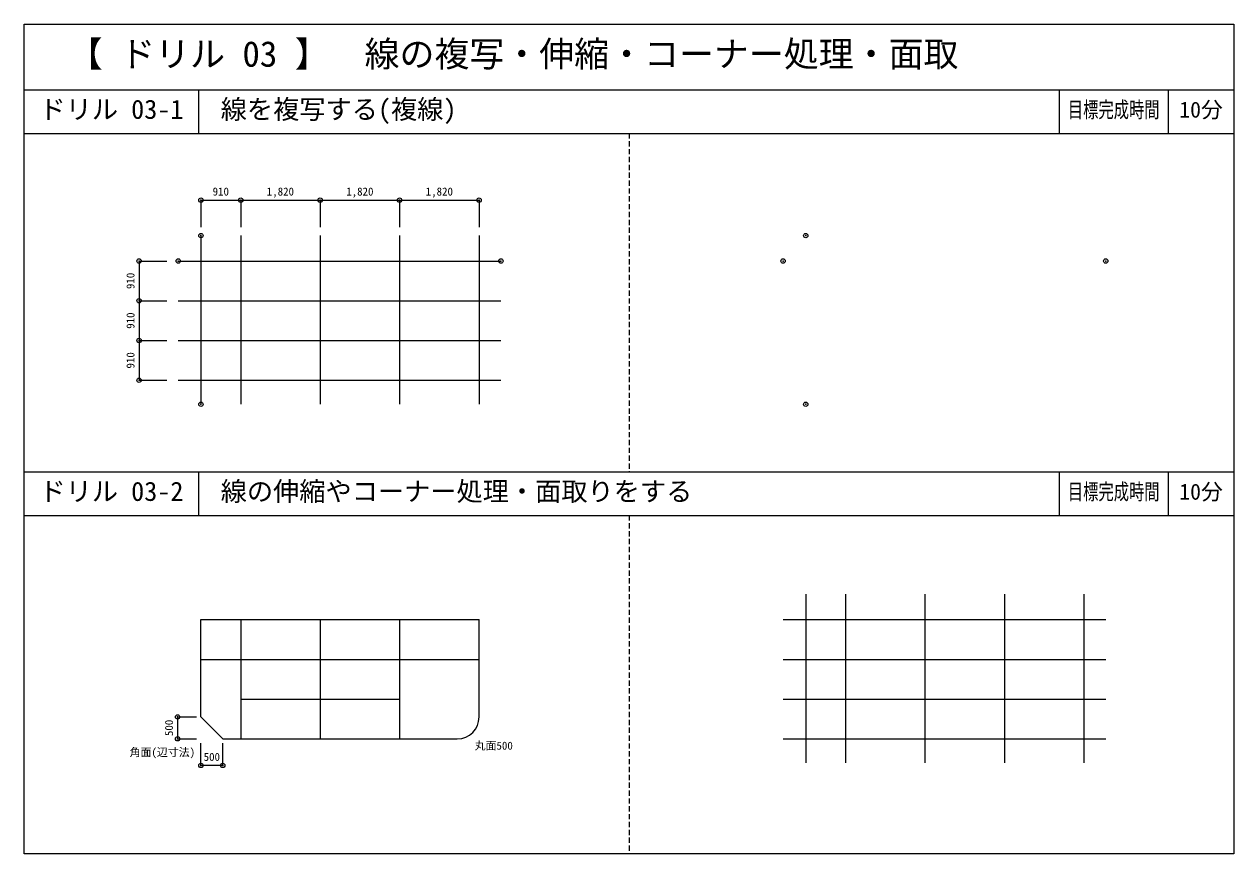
# Model space of a CAD drawing. Units: millimetres at full size, sheet at 1:100. Extents: x -13850 to 13850, y -9500 to 9500.
import ezdxf
from ezdxf.enums import TextEntityAlignment as Align

# ---------------------------------------------------------------- set-up
doc = ezdxf.new("R2010")
doc.units = ezdxf.units.MM
doc.header["$LTSCALE"] = 100
doc.header["$PDMODE"] = 32
doc.header["$PDSIZE"] = 100
doc.linetypes.add('DASHED1', pattern=[1.8, 1.2, -0.6])
for name, color, linetype in [('0-0', 2, 'Continuous'), ('D-0', 2, 'Continuous'), ('E-0', 2, 'Continuous'), ('F-0', 7, 'Continuous')]:
    doc.layers.add(name, color=color, linetype=linetype)
doc.styles.add('ＭＳ ゴシック', font='')
doc.styles.get('ＭＳ ゴシック').set_extended_font_data('MS Gothic')

msp = doc.modelspace()

# ---------------------------------------------------------------- linework, layer by layer
at = {"layer": '0-0'}
for p, q in [((4047.5, -3555.4), (4047.5, -7416.1)), ((4957.5, -3555.4), (4957.5, -7416.1)), ((6777.5, -3555.4), (6777.5, -7416.1)), ((8597.5, -3555.4), (8597.5, -7416.1)), ((10417.5, -3555.4), (10417.5, -7416.1)), ((3528.5, -4136.4), (10916, -4136.4)), ((3528.5, -5046.4), (10916, -5046.4)), ((3528.5, -5956.4), (10916, -5956.4)), ((3528.5, -6866.4), (10916, -6866.4))]:
    msp.add_line(p, q, dxfattribs=at)
at = {"layer": 'D-0'}
for p, q in [((-9802.5, 5470.6), (-9802.5, 4854.2)), ((-9802.5, 5470.6), (-8892.5, 5470.6)), ((-8892.5, 5470.6), (-8892.5, 4854.2)), ((-8892.5, 5470.6), (-7072.5, 5470.6)), ((-7072.5, 5470.6), (-7072.5, 4854.2)), ((-7072.5, 5470.6), (-5252.5, 5470.6)), ((-5252.5, 5470.6), (-5252.5, 4854.2)), ((-5252.5, 5470.6), (-3432.5, 5470.6)), ((-3432.5, 5470.6), (-3432.5, 4854.2)), ((-11219.6, 4076.4), (-11219.6, 3166.4)), ((-11219.6, 4076.4), (-10586.1, 4076.4)), ((-11219.6, 3166.4), (-10586.1, 3166.4)), ((-11219.6, 3166.4), (-11219.6, 2256.4)), ((-11219.6, 2256.4), (-10586.1, 2256.4)), ((-11219.6, 2256.4), (-11219.6, 1346.4)), ((-11219.6, 1346.4), (-10586.1, 1346.4)), ((-10337.6, -6366.4), (-10337.6, -6866.4)), ((-10337.6, -6366.4), (-9903.9, -6366.4)), ((-10337.6, -6866.4), (-9903.9, -6866.4)), ((-9802.5, -7476.9), (-9802.5, -6965)), ((-9302.5, -7476.9), (-9302.5, -6965)), ((-9302.5, -7476.9), (-9802.5, -7476.9))]:
    msp.add_line(p, q, dxfattribs=at)
for p in [(-9802.5, 5470.6), (-8892.5, 5470.6), (-7072.5, 5470.6), (-5252.5, 5470.6), (-3432.5, 5470.6), (-11219.6, 4076.4), (-11219.6, 3166.4), (-11219.6, 2256.4), (-11219.6, 1346.4), (-10337.6, -6366.4), (-10337.6, -6866.4), (-9802.5, -7476.9), (-9302.5, -7476.9)]:
    msp.add_point(p, dxfattribs=at)
at = {"layer": 'E-0'}
for p, q in [((-9802.5, 4657.4), (-9802.5, 796.7)), ((-8892.5, 4657.4), (-8892.5, 796.7)), ((-7072.5, 4657.4), (-7072.5, 796.7)), ((-5252.5, 4657.4), (-5252.5, 796.7)), ((-3432.5, 4657.4), (-3432.5, 796.7)), ((-10321.5, 4076.4), (-2934, 4076.4)), ((-10321.5, 3166.4), (-2934, 3166.4)), ((-10321.5, 2256.4), (-2934, 2256.4)), ((-10321.5, 1346.4), (-2934, 1346.4)), ((-9802.5, -4136.4), (-3432.5, -4136.4)), ((-9802.5, -6366.4), (-9802.5, -4136.4)), ((-8892.5, -4136.4), (-8892.5, -6866.4)), ((-7072.5, -4136.4), (-7072.5, -6866.4)), ((-5252.5, -4136.4), (-5252.5, -6866.4)), ((-3432.5, -6366.4), (-3432.5, -4136.4)), ((-9802.5, -5046.4), (-3432.5, -5046.4)), ((-8892.5, -5956.4), (-5252.5, -5956.4)), ((-9802.5, -6366.4), (-9302.5, -6866.4)), ((-9302.5, -6866.4), (-3932.5, -6866.4))]:
    msp.add_line(p, q, dxfattribs=at)
msp.add_arc((-3932.5, -6366.4), 500, 270, 0, dxfattribs=at)
for p in [(-9802.5, 4657.4), (-10321.5, 4076.4), (-2934, 4076.4), (-9802.5, 796.7)]:
    msp.add_point(p, dxfattribs=at)
at = {"layer": 'E-0', "color": 3}
for p in [(4047.5, 4657.4), (3528.5, 4076.4), (10916, 4076.4), (4047.5, 796.7)]:
    msp.add_point(p, dxfattribs=at)
at = {"layer": 'F-0', "color": 6}
for p, q in [((-13850, 9500), (13850, 9500)), ((-13850, -9500), (-13850, 9500)), ((-13850, 8000), (13850, 8000))]:
    msp.add_line(p, q, dxfattribs=at)
at = {"layer": 'F-0'}
for p, q in [((-9850, 7000), (-9850, 8000)), ((9850, 8000), (9850, 7000)), ((12350, 8000), (12350, 7000)), ((-13850, 7000), (13850, 7000)), ((-13850, -750), (13850, -750)), ((-9850, -1750), (-9850, -750)), ((9850, -750), (9850, -1750)), ((12350, -750), (12350, -1750)), ((-13850, -1750), (13850, -1750))]:
    msp.add_line(p, q, dxfattribs=at)
at = {"layer": 'F-0', "linetype": 'DASHED1'}
for p, q in [((0, 7000), (0, -750)), ((0, -1750), (0, -9500))]:
    msp.add_line(p, q, dxfattribs=at)
at = {"layer": 'F-0', "color": 6}
msp.add_lwpolyline([(13850, 9500), (13850, -9500), (-13850, -9500)], dxfattribs=at)

# ---------------------------------------------------------------- texts
at = {"layer": 'D-0', "color": 7, "style": 'ＭＳ ゴシック'}
for s, p in [('910', (-9535, 5520.6)), ('1,820', (-8295, 5520.6)), ('1,820', (-6475, 5520.6)), ('1,820', (-4655, 5520.6)), ('丸面500', (-3534.7, -7169.9)), ('角面(辺寸法)', (-11435.7, -7320.7)), ('500', (-9740, -7426.9))]:
    msp.add_text(s, height=183.3, dxfattribs=at).set_placement(p, align=Align.BOTTOM_LEFT)
for s, p in [('910', (-11269.6, 3433.9)), ('910', (-11269.6, 2523.9)), ('910', (-11269.6, 1613.9)), ('500', (-10387.6, -6803.9))]:
    msp.add_text(s, height=183.3, rotation=90, dxfattribs=at).set_placement(p, align=Align.BOTTOM_LEFT)
at = {"layer": 'F-0', "style": 'ＭＳ ゴシック'}
for s, height, p in [('【 ドリル 03 】\u3000線の複写・伸縮・コーナー処理・面取', 586.5, (-12850, 8350)), ('ドリル 03-1', 439.9, (-13500, 7200)), ('線を複写する(複線)', 439.9, (-9350, 7200)), ('10分', 366.6, (12600, 7250)), ('ドリル 03-2', 439.9, (-13500, -1550)), ('線の伸縮やコーナー処理・面取りをする', 439.9, (-9350, -1550)), ('10分', 366.6, (12600, -1500))]:
    msp.add_text(s, height=height, dxfattribs=at).set_placement(p, align=Align.BOTTOM_LEFT)
at = {"layer": 'F-0', "style": 'ＭＳ ゴシック', "width": 0.7}
for p in [(10050, 7250), (10050, -1500)]:
    msp.add_text('目標完成時間', height=366.6, dxfattribs=at).set_placement(p, align=Align.BOTTOM_LEFT)

doc.saveas('drawing.dxf')
